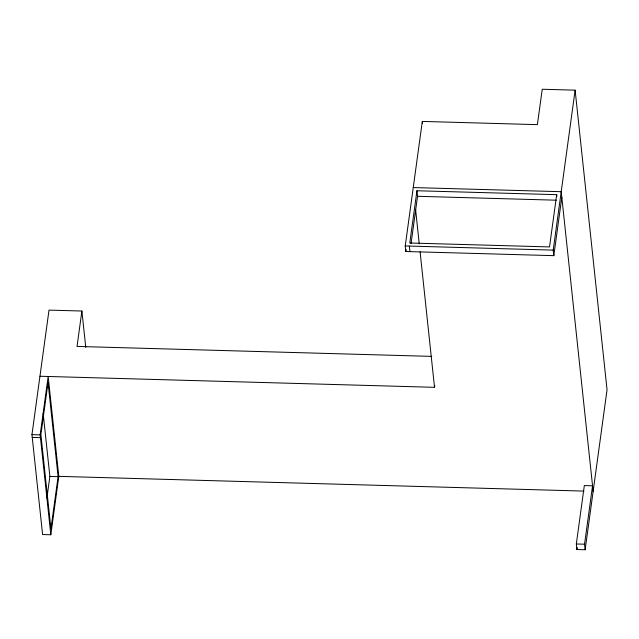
<?xml version="1.0" encoding="UTF-8"?>
<svg xmlns="http://www.w3.org/2000/svg" width="639" height="639" viewBox="0 0 639 639"><rect width="100%" height="100%" fill="white"/><g stroke="black" fill="none" stroke-linecap="round" stroke-linejoin="round"><path stroke-width="0.96" d="M50.808 534.763L40.169 434.879L48.173 376.483L58.812 476.359L50.808 534.763L42.589 534.531L31.95 434.648L49.011 310.107L81.888 311.033L85.77 347.416M46.903 498.116L49.874 476.43L43.172 413.545M58.093 476.662L50.936 528.916L40.888 434.584L48.045 382.33L58.093 476.662L49.874 476.43M81.888 311.033L77.039 346.434L431.764 356.386M561.809 197.259L553.805 255.656L405.837 251.51L405.246 245.959L422.307 121.418L537.391 124.645L542.239 89.244L575.124 90.171L607.05 389.814L585.14 549.756L576.921 549.524L576.33 543.973L584.326 485.576L592.553 485.808L584.549 544.204L585.14 549.756M405.837 251.51L406.108 249.561M416.94 190.749L409.783 243.004L549.524 246.918L556.681 194.671L416.94 190.749L417.531 196.293L411.045 243.619M39.953 376.251L434.528 387.322L434.792 385.397M553.805 255.656L553.214 250.113L575.124 90.171M576.921 549.524L577.185 547.575M413.249 187.562L561.218 191.708L593.144 491.351M417.531 196.293L556.281 200.191M405.246 245.959L553.214 250.113M31.95 434.648L40.169 434.879M32.246 437.427L40.465 437.651M58.812 476.359L583.926 491.095M576.33 543.973L584.549 544.204M556.681 194.671L556.881 196.516M422.307 121.418L422.515 123.351M415.566 209.312L419.256 243.93M420.095 251.838L434.528 387.322M409.359 246.071L409.95 251.622"/></g></svg>
